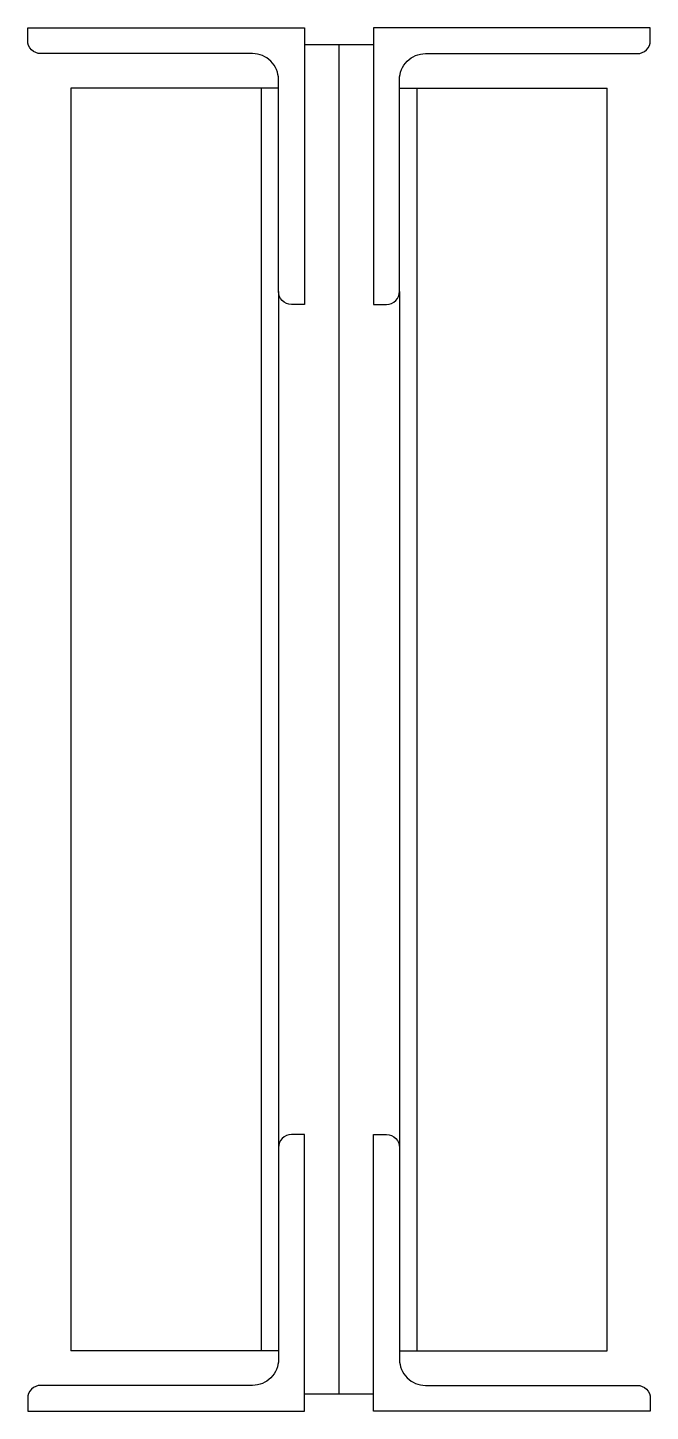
# Model space of a CAD drawing. Extents: x -4.5 to 4.5, y -20 to 0.
import ezdxf

# ---------------------------------------------------------------- set-up
doc = ezdxf.new("R2010")
doc.units = 0
doc.header["$MEASUREMENT"] = 0

msp = doc.modelspace()

# ---------------------------------------------------------------- linework, layer by layer
for p, q in [((0.5, -0.25), (-0.5, -0.25)), ((0, -19.75), (0, -0.25)), ((-0.875, -0.875), (-3.875, -0.875)), ((-3.875, -0.875), (-3.875, -19.125)), ((-1.125, -0.875), (-1.125, -19.125)), ((0.875, -0.875), (3.875, -0.875)), ((1.125, -0.875), (1.125, -19.125)), ((3.875, -19.125), (3.875, -0.875)), ((-0.875, -3.8125), (-0.875, -16.1875)), ((0.875, -3.8125), (0.875, -16.1875)), ((-0.875, -19.125), (-3.875, -19.125)), ((0.875, -19.125), (3.875, -19.125)), ((0.5, -19.75), (-0.5, -19.75))]:
    msp.add_line(p, q)
for points in [[(-0.5, 0), (-0.5, -4), (-0.6875, -4, -0.4142136), (-0.875, -3.8125), (-0.875, -0.75, 0.4142136), (-1.25, -0.375), (-4.3125, -0.375, -0.4142136), (-4.5, -0.1875), (-4.5, 0), (-0.5, 0)], [(0.5, 0), (0.5, -4), (0.6875, -4, 0.4142136), (0.875, -3.8125), (0.875, -0.75, -0.4142136), (1.25, -0.375), (4.3125, -0.375, 0.4142136), (4.5, -0.1875), (4.5, 0), (0.5, 0)], [(-0.5, -20), (-0.5, -16), (-0.6875, -16, 0.4142136), (-0.875, -16.1875), (-0.875, -19.25, -0.4142136), (-1.25, -19.625), (-4.3125, -19.625, 0.4142136), (-4.5, -19.8125), (-4.5, -20), (-0.5, -20)], [(0.5, -20), (0.5, -16), (0.6875, -16, -0.4142136), (0.875, -16.1875), (0.875, -19.25, 0.4142136), (1.25, -19.625), (4.3125, -19.625, -0.4142136), (4.5, -19.8125), (4.5, -20), (0.5, -20)]]:
    msp.add_lwpolyline(points, format="xyb")

doc.saveas('drawing.dxf')
